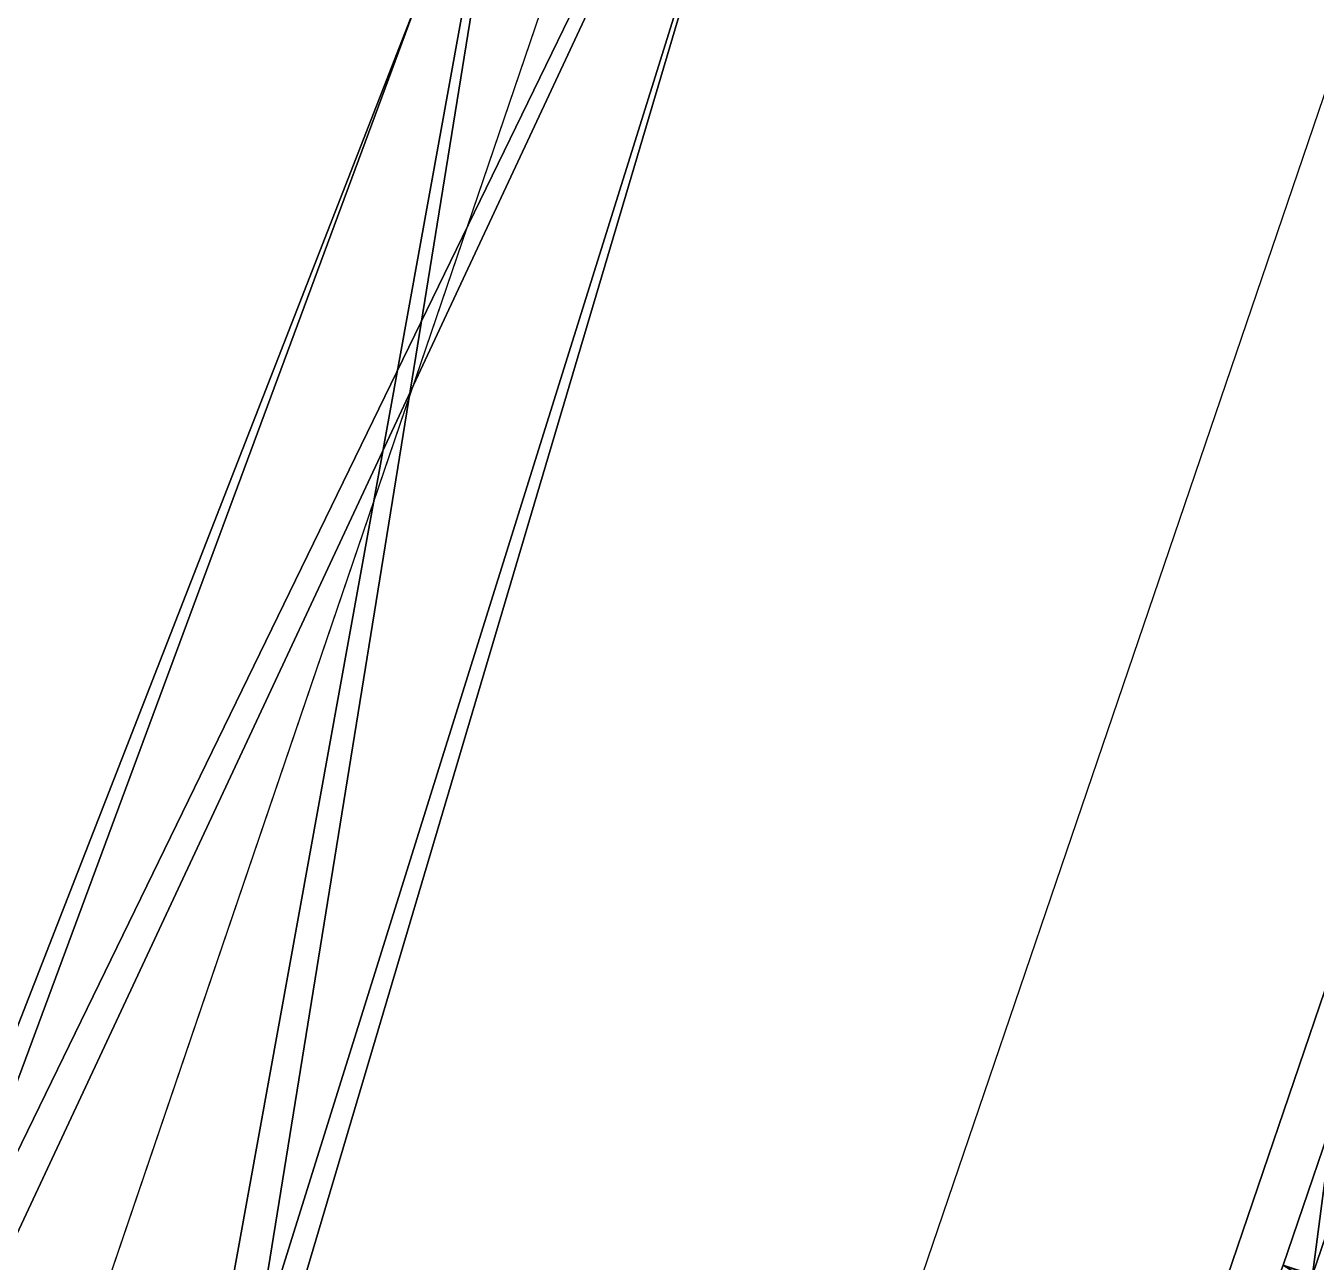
# Model space of a CAD drawing. Extents: x 5005.5 to 5058.2, y 10660.9 to 10729.9.
# Drawn here: x 5031.99 to 5040.38, y 10696.63 to 10704.68 of the extents above; entities that cross this region are included whole.
import ezdxf

# ---------------------------------------------------------------- set-up
doc = ezdxf.new("R2010")
doc.units = 0
for name, color, linetype in [('01_CORTES', 200, 'CONTINUOUS'), ('03_ACCESOS', 140, 'CONTINUOUS'), ('04_GALERIAS', 3, 'CONTINUOUS'), ('07_EJES', 140, 'CONTINUOUS'), ('09_MARCO_MB', 8, 'CONTINUOUS')]:
    doc.layers.add(name, color=color, linetype=linetype)

msp = doc.modelspace()

# ---------------------------------------------------------------- linework, layer by layer
at = {"layer": '07_EJES', "color": 4}
for points in [[(5010.7278, 10700.727, 2108.4609), (5007.0105, 10702.2038, 2108.4609), (5011.6557, 10715.8371, 2108.4609), (5036.2522, 10707.4564, 2108.4609), (5031.5428, 10693.6348, 2108.4609), (5044.0429, 10689.3757, 2108.4609)], [(5011.0582, 10701.4513, 2126.4609), (5007.506, 10703.2903, 2126.4609), (5011.768, 10715.7988, 2126.4609), (5036.2522, 10707.4564, 2126.4609), (5031.7983, 10694.3846, 2126.4609), (5039.7331, 10691.681, 2126.4609)]]:
    msp.add_polyline3d(points, dxfattribs=at)
at = {"layer": '09_MARCO_MB', "color": 8}
for points in [[(5044.2102, 10715.3095, 2097.9609), (5028.0843, 10667.9813, 2097.9609)], [(5044.2102, 10715.3095, 2127.9609), (5028.0843, 10667.9813, 2127.9609)]]:
    msp.add_polyline3d(points, dxfattribs=at)

# ---------------------------------------------------------------- meshes
at = {"layer": '01_CORTES', "color": 200}
mesh = msp.add_polyface(dxfattribs=at)
corners = [(5040.7221, 10696.3724, 2125.7109), (5040.9122, 10696.3076, 2124.9609), (5040.6039, 10695.4092, 2124.9609), (5040.7384, 10696.4198, 2125.7109), (5040.9285, 10696.355, 2124.9609), (5041.0628, 10697.3657, 2125.7109), (5041.253, 10697.3009, 2124.9609), (5041.3874, 10698.3116, 2125.7109), (5041.5775, 10698.2468, 2124.9609), (5040.532, 10696.4372, 2126.4609), (5040.4138, 10695.474, 2125.7109), (5040.5482, 10696.4846, 2126.4609), (5040.8727, 10697.4305, 2126.4609), (5041.1972, 10698.3764, 2126.4609), (5040.3418, 10696.502, 2127.2109), (5040.2236, 10695.5387, 2126.4609), (5040.0335, 10695.6035, 2127.2109), (5040.3581, 10696.5494, 2127.2109), (5040.6826, 10697.4953, 2127.2109), (5041.0071, 10698.4411, 2127.2109), (5040.1517, 10696.5667, 2127.9609), (5039.8434, 10695.6683, 2127.9609), (5040.168, 10696.6142, 2127.9609), (5040.4924, 10697.56, 2127.9609), (5040.817, 10698.5059, 2127.9609), (5041.9604, 10697.0599, 2127.9609), (5041.6398, 10696.1127, 2127.9609), (5041.6238, 10696.0652, 2127.9609), (5041.3194, 10695.1654, 2127.9609)]
mesh.append_faces([[corners[k] for k in face] for face in [(0, 1, 2), (3, 4, 1), (0, 3, 1), (5, 6, 4), (3, 5, 4), (7, 8, 6), (5, 7, 6), (9, 0, 10), (11, 3, 0), (9, 11, 0), (12, 5, 3), (11, 12, 3), (13, 7, 5), (12, 13, 5), (14, 9, 15), (16, 14, 15), (17, 11, 9), (14, 17, 9), (18, 12, 11), (17, 18, 11), (19, 13, 12), (18, 19, 12), (20, 14, 16), (21, 20, 16), (22, 17, 14), (20, 22, 14), (23, 18, 17), (22, 23, 17), (24, 19, 18), (23, 24, 18), (24, 23, 25), (23, 22, 26), (23, 26, 25), (22, 20, 27), (22, 27, 26), (20, 28, 27)]])
at = {"layer": '03_ACCESOS', "color": 4}
mesh = msp.add_polyface(dxfattribs=at)
corners = [(5010.174, 10699.333, 2106.9609), (5011.2817, 10702.121, 2106.9609), (5011.2817, 10702.121, 2109.9609), (5010.174, 10699.333, 2109.9609), (5005.5133, 10702.2958, 2106.9609), (5008.5076, 10702.1119, 2106.9609), (5008.5076, 10702.1119, 2109.9609), (5005.5133, 10702.2958, 2109.9609), (5011.3905, 10717.3135, 2106.9609), (5011.9209, 10714.3607, 2106.9609), (5011.9209, 10714.3607, 2109.9609), (5011.3905, 10717.3135, 2109.9609), (5037.3696, 10708.4572, 2106.9609), (5035.1349, 10706.4556, 2106.9609), (5035.1349, 10706.4556, 2109.9609), (5037.3696, 10708.4572, 2109.9609), (5032.9204, 10694.2283, 2106.9609), (5030.1653, 10693.0412, 2106.9609), (5030.1653, 10693.0412, 2109.9609), (5032.9204, 10694.2283, 2109.9609), (5044.5267, 10690.7955, 2106.9609), (5043.5592, 10687.9558, 2106.9609), (5043.5592, 10687.9558, 2109.9609), (5044.5267, 10690.7955, 2109.9609)]
mesh.append_faces([[corners[k] for k in face] for face in [(1, 2, 0), (2, 3, 0), (5, 1, 0), (4, 5, 0), (6, 2, 1), (5, 6, 1), (7, 3, 2), (6, 7, 2), (4, 0, 3), (7, 4, 3), (9, 5, 4), (8, 9, 4), (10, 6, 5), (9, 10, 5), (11, 7, 6), (10, 11, 6), (8, 4, 7), (11, 8, 7), (13, 9, 8), (12, 13, 8), (14, 10, 9), (13, 14, 9), (15, 11, 10), (14, 15, 10), (12, 8, 11), (15, 12, 11), (17, 13, 12), (16, 17, 12), (18, 14, 13), (17, 18, 13), (19, 15, 14), (18, 19, 14), (16, 12, 15), (19, 16, 15), (21, 17, 16), (20, 21, 16), (22, 18, 17), (21, 22, 17), (23, 19, 18), (22, 23, 18), (20, 16, 19), (23, 20, 19), (22, 21, 20), (23, 22, 20)]])
mesh = msp.add_polyface(dxfattribs=at)
corners = [(5010.3686, 10700.1192, 2124.9609), (5011.7479, 10702.7834, 2124.9609), (5011.7479, 10702.7834, 2127.9609), (5010.3686, 10700.1192, 2127.9609), (5006.0079, 10703.3644, 2124.9609), (5009.0042, 10703.2162, 2124.9609), (5009.0042, 10703.2162, 2127.9609), (5006.0079, 10703.3644, 2127.9609), (5011.5529, 10717.2833, 2124.9609), (5011.9832, 10714.3143, 2124.9609), (5011.9832, 10714.3143, 2127.9609), (5011.5529, 10717.2833, 2127.9609), (5037.3477, 10708.4811, 2124.9609), (5035.1568, 10706.4318, 2124.9609), (5035.1568, 10706.4318, 2127.9609), (5037.3477, 10708.4811, 2127.9609), (5033.2631, 10694.7078, 2124.9609), (5030.3336, 10694.0614, 2124.9609), (5030.3336, 10694.0614, 2127.9609), (5033.2631, 10694.7078, 2127.9609), (5040.2169, 10693.1009, 2124.9609), (5039.2493, 10690.2612, 2124.9609), (5039.2493, 10690.2612, 2127.9609), (5040.2169, 10693.1009, 2127.9609)]
mesh.append_faces([[corners[k] for k in face] for face in [(1, 2, 0), (2, 3, 0), (5, 1, 0), (4, 5, 0), (6, 2, 1), (5, 6, 1), (7, 3, 2), (6, 7, 2), (4, 0, 3), (7, 4, 3), (9, 5, 4), (8, 9, 4), (10, 6, 5), (9, 10, 5), (11, 7, 6), (10, 11, 6), (8, 4, 7), (11, 8, 7), (13, 9, 8), (12, 13, 8), (14, 10, 9), (13, 14, 9), (15, 11, 10), (14, 15, 10), (12, 8, 11), (15, 12, 11), (17, 13, 12), (16, 17, 12), (18, 14, 13), (17, 18, 13), (19, 15, 14), (18, 19, 14), (16, 12, 15), (19, 16, 15), (21, 17, 16), (20, 21, 16), (22, 18, 17), (21, 22, 17), (23, 19, 18), (22, 23, 18), (20, 16, 19), (23, 20, 19), (22, 21, 20), (23, 22, 20)]])
at = {"layer": '04_GALERIAS', "color": 3}
mesh = msp.add_polyface(dxfattribs=at)
corners = [(5029.8664, 10667.3741, 2124.9609), (5032.7061, 10666.4065, 2124.9609), (5032.7061, 10666.4065, 2127.9609), (5029.8664, 10667.3741, 2127.9609), (5045.9923, 10714.7023, 2124.9609), (5048.832, 10713.7347, 2124.9609), (5048.832, 10713.7347, 2127.9609), (5045.9923, 10714.7023, 2127.9609)]
mesh.append_faces([[corners[k] for k in face] for face in [(1, 2, 0), (2, 3, 0), (5, 1, 0), (4, 5, 0), (6, 2, 1), (5, 6, 1), (7, 3, 2), (6, 7, 2), (4, 0, 3), (7, 4, 3), (6, 5, 4), (7, 6, 4)]])
mesh = msp.add_polyface(dxfattribs=at)
corners = [(5032.1491, 10666.5963, 2115.9609), (5034.9888, 10665.6288, 2115.9609), (5034.9888, 10665.6288, 2118.9609), (5032.1491, 10666.5963, 2118.9609), (5048.275, 10713.9245, 2115.9609), (5051.1147, 10712.9569, 2115.9609), (5051.1147, 10712.9569, 2118.9609), (5048.275, 10713.9245, 2118.9609)]
mesh.append_faces([[corners[k] for k in face] for face in [(1, 2, 0), (2, 3, 0), (5, 1, 0), (4, 5, 0), (6, 2, 1), (5, 6, 1), (7, 3, 2), (6, 7, 2), (4, 0, 3), (7, 4, 3), (6, 5, 4), (7, 6, 4)]])
mesh = msp.add_polyface(dxfattribs=at)
corners = [(5034.4318, 10665.8186, 2106.9609), (5037.2714, 10664.851, 2106.9609), (5037.2714, 10664.851, 2109.9609), (5034.4318, 10665.8186, 2109.9609), (5050.5577, 10713.1467, 2106.9609), (5053.3974, 10712.1792, 2106.9609), (5053.3974, 10712.1792, 2109.9609), (5050.5577, 10713.1467, 2109.9609)]
mesh.append_faces([[corners[k] for k in face] for face in [(1, 2, 0), (2, 3, 0), (5, 1, 0), (4, 5, 0), (6, 2, 1), (5, 6, 1), (7, 3, 2), (6, 7, 2), (4, 0, 3), (7, 4, 3), (6, 5, 4), (7, 6, 4)]])
mesh = msp.add_polyface(dxfattribs=at)
corners = [(5036.7144, 10665.0408, 2097.9609), (5039.5541, 10664.0732, 2097.9609), (5039.5541, 10664.0732, 2100.9609), (5036.7144, 10665.0408, 2100.9609), (5052.8404, 10712.369, 2097.9609), (5055.68, 10711.4014, 2097.9609), (5055.68, 10711.4014, 2100.9609), (5052.8404, 10712.369, 2100.9609)]
mesh.append_faces([[corners[k] for k in face] for face in [(1, 2, 0), (2, 3, 0), (5, 1, 0), (4, 5, 0), (6, 2, 1), (5, 6, 1), (7, 3, 2), (6, 7, 2), (4, 0, 3), (7, 4, 3), (6, 5, 4), (7, 6, 4)]])

doc.saveas('drawing.dxf')
